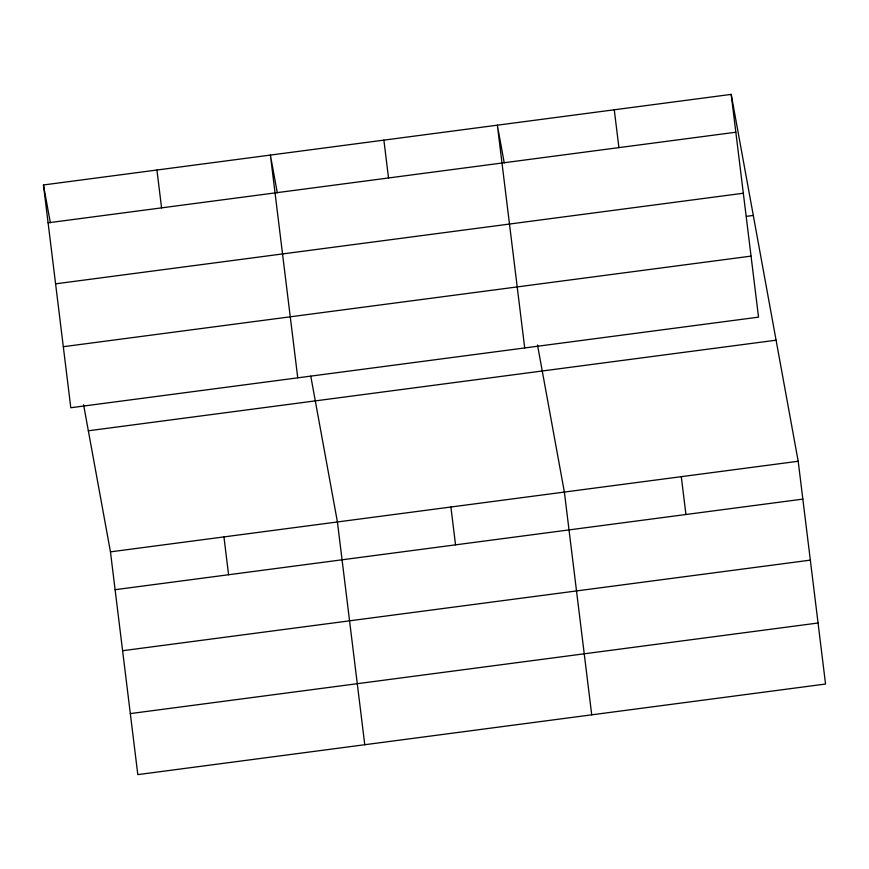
<?xml version="1.0" encoding="UTF-8"?>
<svg xmlns="http://www.w3.org/2000/svg" width="869" height="869" viewBox="0 0 869 869"><rect width="100%" height="100%" fill="white"/><g stroke="black" fill="none" stroke-linecap="round" stroke-linejoin="round"><path stroke-width="1.3" d="M731.187 94.384L758.539 317.142L70.802 407.735L43.45 184.967L731.187 94.384L798.198 461.265L825.55 684.033L137.813 774.616L110.461 551.858L83.598 404.791M48.099 222.812L735.826 132.218M55.594 283.837L743.321 193.244M746.58 216.338L753.293 215.447M63.307 346.709L751.044 256.116M88.345 430.785L776.082 340.192M110.461 551.858L798.198 461.265M115.11 589.693L802.847 499.11M122.605 650.718L810.332 560.136M130.328 713.59L818.055 623.008M504.248 162.938L497.35 125.179L524.702 347.948M537.509 345.004L564.372 492.06L591.724 714.829M277.298 192.831L270.4 155.073L297.752 377.841M310.787 376.201L337.422 521.954L364.774 744.722M43.45 184.967L50.348 222.725M681.285 476.668L685.934 514.502M614.264 109.776L618.913 147.621M450.892 507.007L455.541 544.852M383.881 140.126L388.519 177.971M223.941 536.912L228.59 574.746M156.931 170.02L161.569 207.865"/></g></svg>
